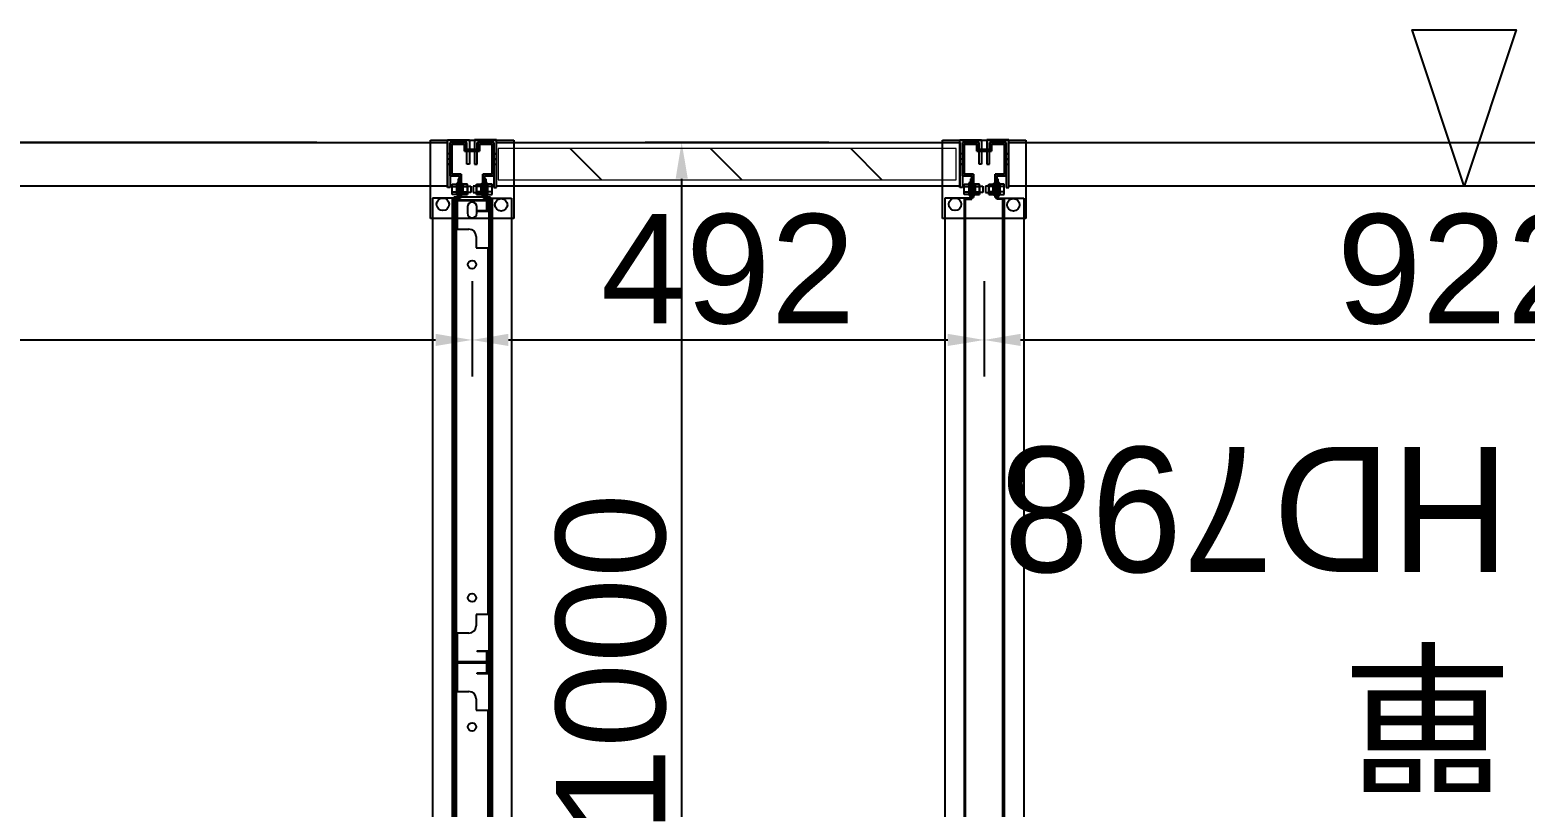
# Model space of a CAD drawing. Header units: millimetres. Extents: x 15382 to 37298, y 7351 to 31127.
# Drawn here: x 27684 to 29121, y 23754 to 24501 of the extents above; entities that cross this region are included whole.
import ezdxf

# ---------------------------------------------------------------- set-up
doc = ezdxf.new("R2010")
doc.units = ezdxf.units.MM
doc.layers.add('10', color=40, linetype='Continuous', lineweight=0)
for name, color, linetype in [('111', 7, 'Continuous'), ('113', 3, 'Continuous'), ('114', 6, 'Continuous'), ('115', 30, 'Continuous'), ('116', 12, 'Continuous'), ('444-1', 30, 'Continuous'), ('544-1', 40, 'Continuous'), ('6', 7, 'Continuous'), ('M40', 3, 'Continuous'), ('M6', 7, 'Continuous'), ('動線', 6, 'Continuous'), ('文字', 7, 'Continuous'), ('標註', 252, 'Continuous')]:
    doc.layers.add(name, color=color, linetype=linetype)
doc.styles.get("Standard").update_dxf_attribs({"font": 'arial.ttf'})
doc.styles.add('新細明體', font='')
doc.styles.get('新細明體').set_extended_font_data('PMingLiU')
doc.dimstyles.new('ISO-25', dxfattribs={"dimtxt": 2.5, "dimasz": 2.5, "dimexe": 1.25, "dimexo": 0.625, "dimtad": 1, "dimtxsty": 'Standard', "dimcen": 2.5, "dimadec": 0, "dimazin": 0, "dimtfac": 1, "dimtmove": 0, "dimatfit": 3, "dimfxl": 1, "dimarcsym": 0})

# ---------------------------------------------------------------- blocks, each defined once
blk = doc.blocks.new('*D120')
at = {"layer": 'Defpoints', "color": 0, "transparency": 16777216}
for p in [(28601, 24266.4), (29523, 24266.4), (29523, 24202.8)]:
    blk.add_point(p, dxfattribs=at)
at = {"layer": '標註', "color": 0, "lineweight": -2, "transparency": 16777216}
for p, q in [((28601, 24259.4), (28601, 24167.8)), ((29523, 24259.4), (29523, 24167.8)), ((28636, 24202.8), (29488, 24202.8))]:
    blk.add_line(p, q, dxfattribs=at)
at = {"layer": '標註', "color": 0, "transparency": 16777216}
for points in [[(28636, 24208.7), (28636, 24197), (28601, 24202.8)], [(29488, 24208.7), (29488, 24197), (29523, 24202.8)]]:
    blk.add_solid(points, dxfattribs=at)
at = {"layer": '標註', "color": 0, "transparency": 16777216, "insert": (29062, 24270.5), "char_height": 105, "attachment_point": 5}
blk.add_mtext('922', dxfattribs=at)
blk = doc.blocks.new('*D121')
at = {"layer": 'Defpoints', "color": 0, "transparency": 16777216}
for p in [(28458.9, 24392.6), (28310.4, 23392.6), (28458.9, 23392.6)]:
    blk.add_point(p, dxfattribs=at)
at = {"layer": '標註', "color": 0, "lineweight": -2, "transparency": 16777216}
for p, q in [((28451.9, 24392.6), (28275.4, 24392.6)), ((28310.4, 24357.6), (28310.4, 23427.6)), ((28451.9, 23392.6), (28275.4, 23392.6))]:
    blk.add_line(p, q, dxfattribs=at)
at = {"layer": '標註', "color": 0, "transparency": 16777216}
for points in [[(28304.6, 24357.6), (28316.3, 24357.6), (28310.4, 24392.6)], [(28304.6, 23427.6), (28316.3, 23427.6), (28310.4, 23392.6)]]:
    blk.add_solid(points, dxfattribs=at)
at = {"layer": '標註', "color": 0, "transparency": 16777216, "insert": (28242.8, 23892.6), "char_height": 105, "attachment_point": 5, "rotation": 90}
blk.add_mtext('1000', dxfattribs=at)
blk = doc.blocks.new('*D122')
at = {"layer": 'Defpoints', "color": 0, "transparency": 16777216}
for p in [(28109, 24266.4), (28601, 24266.4), (28601, 24202.8)]:
    blk.add_point(p, dxfattribs=at)
at = {"layer": '標註', "color": 0, "lineweight": -2, "transparency": 16777216}
for p, q in [((28109, 24259.4), (28109, 24167.8)), ((28601, 24259.4), (28601, 24167.8)), ((28144, 24202.8), (28566, 24202.8))]:
    blk.add_line(p, q, dxfattribs=at)
at = {"layer": '標註', "color": 0, "transparency": 16777216}
for points in [[(28144, 24208.7), (28144, 24197), (28109, 24202.8)], [(28566, 24208.7), (28566, 24197), (28601, 24202.8)]]:
    blk.add_solid(points, dxfattribs=at)
at = {"layer": '標註', "color": 0, "transparency": 16777216, "insert": (28355, 24270.5), "char_height": 105, "attachment_point": 5}
blk.add_mtext('492', dxfattribs=at)
blk = doc.blocks.new('*D123')
at = {"layer": 'Defpoints', "color": 0, "transparency": 16777216}
for p in [(27966.9, 24392.6), (26842, 23392.6), (27966.9, 23392.6)]:
    blk.add_point(p, dxfattribs=at)
at = {"layer": '標註', "color": 0, "lineweight": -2, "transparency": 16777216}
for p, q in [((27959.9, 24392.6), (26807, 24392.6)), ((26842, 24357.6), (26842, 23427.6)), ((27959.9, 23392.6), (26807, 23392.6))]:
    blk.add_line(p, q, dxfattribs=at)
at = {"layer": '標註', "color": 0, "transparency": 16777216}
for points in [[(26836.2, 24357.6), (26847.8, 24357.6), (26842, 24392.6)], [(26836.2, 23427.6), (26847.8, 23427.6), (26842, 23392.6)]]:
    blk.add_solid(points, dxfattribs=at)
at = {"layer": '標註', "color": 0, "transparency": 16777216, "insert": (26774.4, 23892.6), "char_height": 105, "attachment_point": 5, "rotation": 90}
blk.add_mtext('1000', dxfattribs=at)
blk = doc.blocks.new('*D124')
at = {"layer": 'Defpoints', "color": 0, "transparency": 16777216}
for p in [(26317, 24266.4), (28109, 24266.4), (28109, 24202.8)]:
    blk.add_point(p, dxfattribs=at)
at = {"layer": '標註', "color": 0, "lineweight": -2, "transparency": 16777216}
for p, q in [((26317, 24259.4), (26317, 24167.8)), ((28109, 24259.4), (28109, 24167.8)), ((26352, 24202.8), (28074, 24202.8))]:
    blk.add_line(p, q, dxfattribs=at)
at = {"layer": '標註', "color": 0, "transparency": 16777216}
for points in [[(26352, 24208.7), (26352, 24197), (26317, 24202.8)], [(28074, 24208.7), (28074, 24197), (28109, 24202.8)]]:
    blk.add_solid(points, dxfattribs=at)
at = {"layer": '標註', "color": 0, "transparency": 16777216, "insert": (27213, 24270.5), "char_height": 105, "attachment_point": 5}
blk.add_mtext('1792', dxfattribs=at)

msp = doc.modelspace()

# ---------------------------------------------------------------- linework, layer by layer
at = {"layer": '10'}
for p, q in [((28574.049, 24386.565), (28134.049, 24386.565)), ((28134.049, 24386.565), (28134.049, 24356.565)), ((28574.049, 24356.565), (28574.049, 24386.565)), ((28134.049, 24356.565), (28574.049, 24356.565))]:
    msp.add_line(p, q, dxfattribs=at)
at = {"layer": '111'}
for p, q in [((28126.649, 24340.065), (28091.449, 24340.065)), ((28091.449, 24340.065), (28091.449, 23446.065)), ((28109.049, 24335.065), (28109.049, 24335.065)), ((28126.649, 23446.065), (28126.649, 24340.065)), ((28104.549, 24330.565), (28104.549, 24324.565)), ((28109.049, 24320.065), (28109.049, 24320.065)), ((28113.549, 24324.565), (28113.549, 24330.565))]:
    msp.add_line(p, q, dxfattribs=at)
for centre, start, end in [((28109.049, 24330.565), 90, 180), ((28109.049, 24330.565), 0, 90), ((28109.049, 24324.565), 180, 270), ((28109.049, 24324.565), 270, 0)]:
    msp.add_arc(centre, 4.5, start, end, dxfattribs=at)
at = {"layer": '113'}
for p, q in [((28069.049, 24319.565), (28069.049, 24394.565)), ((28069.049, 24394.565), (28149.049, 24394.565)), ((28149.049, 24394.565), (28149.049, 24319.565)), ((28561.049, 24319.565), (28561.049, 24394.565)), ((28561.049, 24394.565), (28641.049, 24394.565)), ((28641.049, 24394.565), (28641.049, 24319.565)), ((28149.049, 24319.565), (28069.049, 24319.565)), ((28641.049, 24319.565), (28561.049, 24319.565))]:
    msp.add_line(p, q, dxfattribs=at)
at = {"layer": '113', "lineweight": -3}
for centre in [(28081.049, 24333.065), (28137.049, 24332.565), (28573.049, 24333.065), (28629.049, 24332.565)]:
    msp.add_circle(centre, 6, dxfattribs=at)
at = {"layer": '114'}
for points in [[(28085.549, 24350.565), (26340.549, 24350.565), (26340.549, 24392.565), (28085.549, 24392.565)], [(28577.549, 24350.565), (28132.549, 24350.565), (28132.549, 24392.565), (28577.549, 24392.565)], [(29499.549, 24350.565), (28624.549, 24350.565), (28624.549, 24392.565), (29499.549, 24392.565)]]:
    msp.add_lwpolyline(points, close=True, dxfattribs=at)
at = {"layer": '115'}
for p, q in [((28097.049, 24357.565), (28095.849, 24357.565)), ((28095.849, 24357.565), (28095.849, 24339.065)), ((28097.049, 24357.565), (28095.849, 24357.565)), ((28095.849, 24357.565), (28095.849, 24339.065)), ((28097.049, 24337.865), (28097.049, 24357.565)), ((28097.049, 24337.865), (28097.049, 24357.565)), ((28121.049, 24337.865), (28121.049, 24357.565)), ((28121.049, 24357.565), (28122.249, 24357.565)), ((28121.049, 24337.865), (28121.049, 24357.565)), ((28121.049, 24357.565), (28122.249, 24357.565)), ((28122.249, 24357.565), (28122.249, 24339.065)), ((28122.249, 24357.565), (28122.249, 24339.065)), ((28589.049, 24357.565), (28587.849, 24357.565)), ((28587.849, 24357.565), (28587.849, 24339.065)), ((28589.049, 24357.565), (28587.849, 24357.565)), ((28587.849, 24357.565), (28587.849, 24339.065)), ((28589.049, 24337.865), (28589.049, 24357.565)), ((28589.049, 24337.865), (28589.049, 24357.565)), ((28613.049, 24337.865), (28613.049, 24357.565)), ((28613.049, 24357.565), (28614.249, 24357.565)), ((28613.049, 24337.865), (28613.049, 24357.565)), ((28613.049, 24357.565), (28614.249, 24357.565)), ((28614.249, 24357.565), (28614.249, 24339.065)), ((28614.249, 24357.565), (28614.249, 24339.065)), ((28095.849, 24339.065), (28071.049, 24339.065)), ((28071.049, 24339.065), (28071.049, 23446.065)), ((28095.849, 24339.065), (28089.849, 24339.065)), ((28089.849, 24339.065), (28089.849, 23446.065)), ((28091.049, 23447.265), (28091.049, 24337.865)), ((28091.049, 24337.865), (28097.049, 24337.865)), ((28091.049, 23447.265), (28091.049, 24337.865)), ((28091.049, 24337.865), (28097.049, 24337.865)), ((28127.049, 24337.865), (28121.049, 24337.865)), ((28127.049, 24337.865), (28121.049, 24337.865)), ((28122.249, 24339.065), (28128.249, 24339.065)), ((28122.249, 24339.065), (28147.049, 24339.065)), ((28127.049, 23447.265), (28127.049, 24337.865)), ((28127.049, 23447.265), (28127.049, 24337.865)), ((28128.249, 24339.065), (28128.249, 23446.065)), ((28147.049, 24339.065), (28147.049, 23446.065)), ((28587.849, 24339.065), (28563.049, 24339.065)), ((28563.049, 24339.065), (28563.049, 23446.065)), ((28587.849, 24339.065), (28581.849, 24339.065)), ((28581.849, 24339.065), (28581.849, 23446.065)), ((28583.049, 23447.265), (28583.049, 24337.865)), ((28583.049, 24337.865), (28589.049, 24337.865)), ((28583.049, 23447.265), (28583.049, 24337.865)), ((28583.049, 24337.865), (28589.049, 24337.865)), ((28619.049, 24337.865), (28613.049, 24337.865)), ((28619.049, 24337.865), (28613.049, 24337.865)), ((28614.249, 24339.065), (28620.249, 24339.065)), ((28614.249, 24339.065), (28639.049, 24339.065)), ((28619.049, 23447.265), (28619.049, 24337.865)), ((28619.049, 23447.265), (28619.049, 24337.865)), ((28620.249, 24339.065), (28620.249, 23446.065)), ((28639.049, 24339.065), (28639.049, 23446.065))]:
    msp.add_line(p, q, dxfattribs=at)
at = {"layer": '115', "lineweight": -3}
for p, q in [((28095.849, 24351.065), (28095.849, 24344.065)), ((28097.049, 24351.065), (28095.849, 24351.065)), ((28095.849, 24347.565), (28095.849, 24344.065)), ((28097.049, 24347.565), (28095.849, 24347.565)), ((28097.049, 24344.065), (28097.049, 24351.065)), ((28097.049, 24344.065), (28097.049, 24347.565)), ((28121.049, 24344.065), (28121.049, 24351.065)), ((28121.049, 24351.065), (28122.249, 24351.065)), ((28121.049, 24344.065), (28121.049, 24347.565)), ((28121.049, 24347.565), (28122.249, 24347.565)), ((28122.249, 24351.065), (28122.249, 24344.065)), ((28122.249, 24347.565), (28122.249, 24344.065)), ((28587.849, 24351.065), (28587.849, 24344.065)), ((28589.049, 24351.065), (28587.849, 24351.065)), ((28587.849, 24347.565), (28587.849, 24344.065)), ((28589.049, 24347.565), (28587.849, 24347.565)), ((28589.049, 24344.065), (28589.049, 24351.065)), ((28589.049, 24344.065), (28589.049, 24347.565)), ((28613.049, 24344.065), (28613.049, 24351.065)), ((28613.049, 24351.065), (28614.249, 24351.065)), ((28613.049, 24344.065), (28613.049, 24347.565)), ((28613.049, 24347.565), (28614.249, 24347.565)), ((28614.249, 24351.065), (28614.249, 24344.065)), ((28614.249, 24347.565), (28614.249, 24344.065)), ((28095.849, 24344.065), (28097.049, 24344.065)), ((28095.849, 24344.065), (28097.049, 24344.065)), ((28122.249, 24344.065), (28121.049, 24344.065)), ((28122.249, 24344.065), (28121.049, 24344.065)), ((28587.849, 24344.065), (28589.049, 24344.065)), ((28587.849, 24344.065), (28589.049, 24344.065)), ((28614.249, 24344.065), (28613.049, 24344.065)), ((28614.249, 24344.065), (28613.049, 24344.065))]:
    msp.add_line(p, q, dxfattribs=at)
at = {"layer": '116'}
for p, q in [((28085.549, 24349.065), (28085.549, 24395.065)), ((28085.549, 24395.065), (28105.049, 24395.065)), ((28104.049, 24392.565), (28088.049, 24392.565)), ((28088.049, 24392.565), (28088.049, 24349.065)), ((28104.049, 24395.065), (28106.549, 24395.065)), ((28104.049, 24371.565), (28104.049, 24392.565)), ((28106.549, 24395.065), (28106.549, 24371.565)), ((28114.049, 24395.065), (28111.549, 24395.065)), ((28111.549, 24395.065), (28111.549, 24371.565)), ((28132.549, 24395.065), (28113.049, 24395.065)), ((28114.049, 24371.565), (28114.049, 24392.565)), ((28114.049, 24392.565), (28130.049, 24392.565)), ((28130.049, 24392.565), (28130.049, 24349.065)), ((28132.549, 24349.065), (28132.549, 24395.065)), ((28577.549, 24349.065), (28577.549, 24395.065)), ((28577.549, 24395.065), (28597.049, 24395.065)), ((28596.049, 24392.565), (28580.049, 24392.565)), ((28580.049, 24392.565), (28580.049, 24349.065)), ((28596.049, 24395.065), (28598.549, 24395.065)), ((28596.049, 24371.565), (28596.049, 24392.565)), ((28598.549, 24395.065), (28598.549, 24371.565)), ((28606.049, 24395.065), (28603.549, 24395.065)), ((28603.549, 24395.065), (28603.549, 24371.565)), ((28624.549, 24395.065), (28605.049, 24395.065)), ((28606.049, 24371.565), (28606.049, 24392.565)), ((28606.049, 24392.565), (28622.049, 24392.565)), ((28622.049, 24392.565), (28622.049, 24349.065)), ((28624.549, 24349.065), (28624.549, 24395.065)), ((28088.049, 24381.543), (28085.549, 24381.543)), ((28088.049, 24376.565), (28085.549, 24376.565)), ((28130.049, 24381.543), (28132.549, 24381.543)), ((28130.049, 24376.565), (28132.549, 24376.565)), ((28580.049, 24381.543), (28577.549, 24381.543)), ((28580.049, 24376.565), (28577.549, 24376.565)), ((28622.049, 24381.543), (28624.549, 24381.543)), ((28622.049, 24376.565), (28624.549, 24376.565)), ((28088.049, 24371.587), (28085.549, 24371.587)), ((28106.549, 24371.565), (28104.049, 24371.565)), ((28111.549, 24371.565), (28114.049, 24371.565)), ((28130.049, 24371.587), (28132.549, 24371.587)), ((28580.049, 24371.587), (28577.549, 24371.587)), ((28598.549, 24371.565), (28596.049, 24371.565)), ((28603.549, 24371.565), (28606.049, 24371.565)), ((28622.049, 24371.587), (28624.549, 24371.587)), ((28088.049, 24349.065), (28085.549, 24349.065)), ((28130.049, 24349.065), (28132.549, 24349.065)), ((28580.049, 24349.065), (28577.549, 24349.065)), ((28622.049, 24349.065), (28624.549, 24349.065))]:
    msp.add_line(p, q, dxfattribs=at)
at = {"layer": '116', "lineweight": -3}
for p, q in [((28085.549, 24381.543), (28085.549, 24371.587)), ((28088.049, 24381.543), (28085.549, 24381.543)), ((28085.549, 24376.565), (28085.549, 24371.587)), ((28088.049, 24376.565), (28085.549, 24376.565)), ((28088.049, 24371.587), (28088.049, 24381.543)), ((28088.049, 24371.587), (28088.049, 24376.565)), ((28130.049, 24381.543), (28130.049, 24371.587)), ((28132.549, 24381.543), (28130.049, 24381.543)), ((28130.049, 24376.565), (28130.049, 24371.587)), ((28132.549, 24376.565), (28130.049, 24376.565)), ((28132.549, 24371.587), (28132.549, 24381.543)), ((28132.549, 24371.587), (28132.549, 24376.565)), ((28577.549, 24381.543), (28577.549, 24371.587)), ((28580.049, 24381.543), (28577.549, 24381.543)), ((28577.549, 24376.565), (28577.549, 24371.587)), ((28580.049, 24376.565), (28577.549, 24376.565)), ((28580.049, 24371.587), (28580.049, 24381.543)), ((28580.049, 24371.587), (28580.049, 24376.565)), ((28622.049, 24381.543), (28622.049, 24371.587)), ((28624.549, 24381.543), (28622.049, 24381.543)), ((28622.049, 24376.565), (28622.049, 24371.587)), ((28624.549, 24376.565), (28622.049, 24376.565)), ((28624.549, 24371.587), (28624.549, 24381.543)), ((28624.549, 24371.587), (28624.549, 24376.565)), ((28085.549, 24371.587), (28088.049, 24371.587)), ((28085.549, 24371.587), (28088.049, 24371.587)), ((28130.049, 24371.587), (28132.549, 24371.587)), ((28130.049, 24371.587), (28132.549, 24371.587)), ((28577.549, 24371.587), (28580.049, 24371.587)), ((28577.549, 24371.587), (28580.049, 24371.587)), ((28622.049, 24371.587), (28624.549, 24371.587)), ((28622.049, 24371.587), (28624.549, 24371.587))]:
    msp.add_line(p, q, dxfattribs=at)
at = {"layer": '444-1'}
for p, q in [((28094.049, 23449.265), (28094.049, 23893.265)), ((28094.049, 23893.265), (28124.049, 23893.265)), ((28123.249, 23892.465), (28094.849, 23892.465)), ((28094.849, 23892.465), (28094.849, 23865.265)), ((28123.249, 23883.065), (28123.249, 23892.465)), ((28124.049, 23893.265), (28124.049, 23882.265)), ((28114.049, 23882.265), (28114.049, 23883.065)), ((28114.049, 23883.065), (28123.249, 23883.065)), ((28124.049, 23882.265), (28114.049, 23882.265)), ((28094.849, 23865.265), (28106.049, 23865.265)), ((28113.049, 23858.265), (28113.049, 23847.265)), ((28113.049, 23847.265), (28124.049, 23847.265)), ((28124.049, 23847.265), (28124.049, 23495.265))]:
    msp.add_line(p, q, dxfattribs=at)
msp.add_circle((28109.049, 23831.265), 4, dxfattribs=at)
msp.add_arc((28106.049, 23858.265), 7, 0, 90, dxfattribs=at)
at = {"layer": '544-1', "linetype": 'Continuous'}
for p, q in [((28233.371, 24356.565), (28203.371, 24386.565)), ((28368.075, 24356.565), (28338.075, 24386.565)), ((28502.779, 24356.565), (28472.779, 24386.565))]:
    msp.add_line(p, q, dxfattribs=at)
at = {"layer": '544-1'}
for p, q in [((28094.049, 23893.265), (28094.049, 24337.265)), ((28094.049, 24337.265), (28124.049, 24337.265)), ((28123.249, 24336.465), (28094.849, 24336.465)), ((28094.849, 24336.465), (28094.849, 24309.265)), ((28123.249, 24327.065), (28123.249, 24336.465)), ((28124.049, 24337.265), (28124.049, 24326.265)), ((28114.049, 24326.265), (28114.049, 24327.065)), ((28114.049, 24327.065), (28123.249, 24327.065)), ((28124.049, 24326.265), (28114.049, 24326.265)), ((28094.849, 24309.265), (28106.049, 24309.265)), ((28113.049, 24302.265), (28113.049, 24291.265)), ((28113.049, 24291.265), (28124.049, 24291.265)), ((28124.049, 24291.265), (28124.049, 23939.265)), ((28124.049, 23939.265), (28113.049, 23939.265)), ((28113.049, 23939.265), (28113.049, 23928.265)), ((28106.049, 23921.265), (28094.849, 23921.265)), ((28094.849, 23921.265), (28094.849, 23894.065)), ((28114.049, 23903.465), (28114.049, 23904.265)), ((28114.049, 23904.265), (28124.049, 23904.265)), ((28123.249, 23903.465), (28114.049, 23903.465)), ((28123.249, 23894.065), (28123.249, 23903.465)), ((28124.049, 23904.265), (28124.049, 23893.265)), ((28094.049, 23893.265), (28094.049, 23894.065)), ((28094.849, 23893.265), (28094.049, 23893.265)), ((28124.049, 23893.265), (28094.049, 23893.265)), ((28094.849, 23894.065), (28123.249, 23894.065))]:
    msp.add_line(p, q, dxfattribs=at)
for centre in [(28109.049, 24275.265), (28109.049, 23955.265)]:
    msp.add_circle(centre, 4, dxfattribs=at)
for centre, start, end in [((28106.049, 24302.265), 0, 90), ((28106.049, 23928.265), 270, 0)]:
    msp.add_arc(centre, 7, start, end, dxfattribs=at)
at = {"layer": '6'}
for p, q in [((28093.049, 24340.065), (28091.449, 24340.065)), ((28091.449, 24340.065), (28091.449, 23446.065)), ((28093.049, 23446.065), (28093.049, 24340.065)), ((28126.649, 24340.065), (28125.049, 24340.065)), ((28125.049, 24340.065), (28125.049, 23446.065)), ((28126.649, 23446.065), (28126.649, 24340.065))]:
    msp.add_line(p, q, dxfattribs=at)
at = {"layer": 'M40'}
for p, q in [((28088.049, 24360.565), (28088.049, 24392.565)), ((28088.049, 24392.565), (28103.549, 24392.565)), ((28103.549, 24392.565), (28088.049, 24392.565)), ((28088.049, 24392.565), (28088.049, 24360.565)), ((28101.949, 24390.965), (28089.649, 24390.965)), ((28089.649, 24390.965), (28089.649, 24362.165)), ((28089.649, 24362.165), (28089.649, 24390.965)), ((28089.649, 24390.965), (28101.949, 24390.965)), ((28101.949, 24383.965), (28101.949, 24390.965)), ((28101.949, 24390.965), (28101.949, 24383.965)), ((28103.549, 24392.565), (28103.549, 24385.565)), ((28103.549, 24385.565), (28103.549, 24392.565)), ((28114.549, 24385.565), (28114.549, 24392.565)), ((28114.549, 24392.565), (28130.049, 24392.565)), ((28130.049, 24392.565), (28114.549, 24392.565)), ((28114.549, 24392.565), (28114.549, 24385.565)), ((28128.449, 24390.965), (28116.149, 24390.965)), ((28116.149, 24390.965), (28116.149, 24383.965)), ((28116.149, 24383.965), (28116.149, 24390.965)), ((28116.149, 24390.965), (28128.449, 24390.965)), ((28128.449, 24362.165), (28128.449, 24390.965)), ((28128.449, 24390.965), (28128.449, 24362.165)), ((28130.049, 24392.565), (28130.049, 24360.565)), ((28130.049, 24360.565), (28130.049, 24392.565)), ((28580.049, 24360.565), (28580.049, 24392.565)), ((28580.049, 24392.565), (28595.549, 24392.565)), ((28595.549, 24392.565), (28580.049, 24392.565)), ((28580.049, 24392.565), (28580.049, 24360.565)), ((28593.949, 24390.965), (28581.649, 24390.965)), ((28581.649, 24390.965), (28581.649, 24362.165)), ((28581.649, 24362.165), (28581.649, 24390.965)), ((28581.649, 24390.965), (28593.949, 24390.965)), ((28593.949, 24383.965), (28593.949, 24390.965)), ((28593.949, 24390.965), (28593.949, 24383.965)), ((28595.549, 24392.565), (28595.549, 24385.565)), ((28595.549, 24385.565), (28595.549, 24392.565)), ((28606.549, 24385.565), (28606.549, 24392.565)), ((28606.549, 24392.565), (28622.049, 24392.565)), ((28622.049, 24392.565), (28606.549, 24392.565)), ((28606.549, 24392.565), (28606.549, 24385.565)), ((28620.449, 24390.965), (28608.149, 24390.965)), ((28608.149, 24390.965), (28608.149, 24383.965)), ((28608.149, 24383.965), (28608.149, 24390.965)), ((28608.149, 24390.965), (28620.449, 24390.965)), ((28620.449, 24362.165), (28620.449, 24390.965)), ((28620.449, 24390.965), (28620.449, 24362.165)), ((28622.049, 24392.565), (28622.049, 24360.565)), ((28622.049, 24360.565), (28622.049, 24392.565)), ((28089.649, 24379.815), (28088.049, 24379.815)), ((28089.649, 24376.565), (28088.049, 24376.565)), ((28116.149, 24383.965), (28101.949, 24383.965)), ((28101.949, 24383.965), (28116.149, 24383.965)), ((28103.549, 24385.565), (28114.549, 24385.565)), ((28114.549, 24385.565), (28103.549, 24385.565)), ((28114.549, 24385.565), (28114.549, 24383.965)), ((28581.649, 24379.815), (28580.049, 24379.815)), ((28581.649, 24376.565), (28580.049, 24376.565)), ((28608.149, 24383.965), (28593.949, 24383.965)), ((28593.949, 24383.965), (28608.149, 24383.965)), ((28595.549, 24385.565), (28606.549, 24385.565)), ((28606.549, 24385.565), (28595.549, 24385.565)), ((28606.549, 24385.565), (28606.549, 24383.965)), ((28089.649, 24373.315), (28088.049, 24373.315)), ((28097.049, 24360.565), (28088.049, 24360.565)), ((28088.049, 24360.565), (28097.049, 24360.565)), ((28089.649, 24362.165), (28098.649, 24362.165)), ((28098.649, 24362.165), (28089.649, 24362.165)), ((28097.049, 24362.165), (28098.649, 24362.165)), ((28097.049, 24339.565), (28097.049, 24360.565)), ((28097.049, 24360.565), (28097.049, 24339.565)), ((28098.649, 24362.165), (28098.649, 24339.565)), ((28098.649, 24362.165), (28098.649, 24360.565)), ((28098.649, 24339.565), (28098.649, 24362.165)), ((28119.449, 24339.565), (28119.449, 24362.165)), ((28119.449, 24362.165), (28128.449, 24362.165)), ((28121.049, 24362.165), (28119.449, 24362.165)), ((28119.449, 24362.165), (28119.449, 24339.565)), ((28128.449, 24362.165), (28119.449, 24362.165)), ((28119.449, 24362.165), (28119.449, 24360.565)), ((28130.049, 24360.565), (28121.049, 24360.565)), ((28121.049, 24360.565), (28121.049, 24339.565)), ((28121.049, 24339.565), (28121.049, 24360.565)), ((28121.049, 24360.565), (28130.049, 24360.565)), ((28581.649, 24373.315), (28580.049, 24373.315)), ((28589.049, 24360.565), (28580.049, 24360.565)), ((28580.049, 24360.565), (28589.049, 24360.565)), ((28581.649, 24362.165), (28590.649, 24362.165)), ((28590.649, 24362.165), (28581.649, 24362.165)), ((28589.049, 24362.165), (28590.649, 24362.165)), ((28589.049, 24339.565), (28589.049, 24360.565)), ((28589.049, 24360.565), (28589.049, 24339.565)), ((28590.649, 24362.165), (28590.649, 24339.565)), ((28590.649, 24362.165), (28590.649, 24360.565)), ((28590.649, 24339.565), (28590.649, 24362.165)), ((28611.449, 24339.565), (28611.449, 24362.165)), ((28611.449, 24362.165), (28620.449, 24362.165)), ((28613.049, 24362.165), (28611.449, 24362.165)), ((28611.449, 24362.165), (28611.449, 24339.565)), ((28620.449, 24362.165), (28611.449, 24362.165)), ((28611.449, 24362.165), (28611.449, 24360.565)), ((28622.049, 24360.565), (28613.049, 24360.565)), ((28613.049, 24360.565), (28613.049, 24339.565)), ((28613.049, 24339.565), (28613.049, 24360.565)), ((28613.049, 24360.565), (28622.049, 24360.565)), ((28097.049, 24351.065), (28098.649, 24351.065)), ((28097.049, 24347.565), (28098.649, 24347.565)), ((28119.449, 24351.065), (28121.049, 24351.065)), ((28119.449, 24347.565), (28121.049, 24347.565)), ((28589.049, 24351.065), (28590.649, 24351.065)), ((28589.049, 24347.565), (28590.649, 24347.565)), ((28611.449, 24351.065), (28613.049, 24351.065)), ((28611.449, 24347.565), (28613.049, 24347.565)), ((28097.049, 24344.065), (28098.649, 24344.065)), ((28098.649, 24339.565), (28097.049, 24339.565)), ((28097.049, 24339.565), (28098.649, 24339.565)), ((28119.449, 24344.065), (28121.049, 24344.065)), ((28121.049, 24339.565), (28119.449, 24339.565)), ((28119.449, 24339.565), (28121.049, 24339.565)), ((28589.049, 24344.065), (28590.649, 24344.065)), ((28590.649, 24339.565), (28589.049, 24339.565)), ((28589.049, 24339.565), (28590.649, 24339.565)), ((28611.449, 24344.065), (28613.049, 24344.065)), ((28613.049, 24339.565), (28611.449, 24339.565)), ((28611.449, 24339.565), (28613.049, 24339.565))]:
    msp.add_line(p, q, dxfattribs=at)
at = {"layer": 'M40', "lineweight": -3}
for p, q in [((28088.049, 24379.815), (28088.049, 24373.315)), ((28089.649, 24379.815), (28088.049, 24379.815)), ((28088.049, 24376.565), (28088.049, 24373.315)), ((28089.649, 24376.565), (28088.049, 24376.565)), ((28089.649, 24373.315), (28089.649, 24379.815)), ((28089.649, 24373.315), (28089.649, 24376.565)), ((28103.549, 24383.965), (28103.549, 24385.565)), ((28103.549, 24385.565), (28114.549, 24385.565)), ((28114.549, 24383.965), (28103.549, 24383.965)), ((28114.549, 24385.565), (28109.049, 24385.565)), ((28109.049, 24385.565), (28109.049, 24383.965)), ((28109.049, 24383.965), (28114.549, 24383.965)), ((28114.549, 24385.565), (28114.549, 24383.965)), ((28114.549, 24383.965), (28114.549, 24385.565)), ((28128.449, 24379.815), (28128.449, 24373.315)), ((28130.049, 24379.815), (28128.449, 24379.815)), ((28128.449, 24376.565), (28128.449, 24373.315)), ((28130.049, 24376.565), (28128.449, 24376.565)), ((28130.049, 24373.315), (28130.049, 24379.815)), ((28130.049, 24373.315), (28130.049, 24376.565)), ((28580.049, 24379.815), (28580.049, 24373.315)), ((28581.649, 24379.815), (28580.049, 24379.815)), ((28580.049, 24376.565), (28580.049, 24373.315)), ((28581.649, 24376.565), (28580.049, 24376.565)), ((28581.649, 24373.315), (28581.649, 24379.815)), ((28581.649, 24373.315), (28581.649, 24376.565)), ((28595.549, 24383.965), (28595.549, 24385.565)), ((28595.549, 24385.565), (28606.549, 24385.565)), ((28606.549, 24383.965), (28595.549, 24383.965)), ((28606.549, 24385.565), (28601.049, 24385.565)), ((28601.049, 24385.565), (28601.049, 24383.965)), ((28601.049, 24383.965), (28606.549, 24383.965)), ((28606.549, 24385.565), (28606.549, 24383.965)), ((28606.549, 24383.965), (28606.549, 24385.565)), ((28620.449, 24379.815), (28620.449, 24373.315)), ((28622.049, 24379.815), (28620.449, 24379.815)), ((28620.449, 24376.565), (28620.449, 24373.315)), ((28622.049, 24376.565), (28620.449, 24376.565)), ((28622.049, 24373.315), (28622.049, 24379.815)), ((28622.049, 24373.315), (28622.049, 24376.565)), ((28088.049, 24373.315), (28089.649, 24373.315)), ((28088.049, 24373.315), (28089.649, 24373.315)), ((28128.449, 24373.315), (28130.049, 24373.315)), ((28128.449, 24373.315), (28130.049, 24373.315)), ((28580.049, 24373.315), (28581.649, 24373.315)), ((28580.049, 24373.315), (28581.649, 24373.315)), ((28620.449, 24373.315), (28622.049, 24373.315)), ((28620.449, 24373.315), (28622.049, 24373.315)), ((28097.049, 24351.065), (28097.049, 24344.065)), ((28098.649, 24351.065), (28097.049, 24351.065)), ((28097.049, 24347.565), (28097.049, 24344.065)), ((28098.649, 24347.565), (28097.049, 24347.565)), ((28098.649, 24344.065), (28098.649, 24351.065)), ((28098.649, 24344.065), (28098.649, 24347.565)), ((28119.449, 24344.065), (28119.449, 24351.065)), ((28119.449, 24351.065), (28121.049, 24351.065)), ((28119.449, 24344.065), (28119.449, 24347.565)), ((28119.449, 24347.565), (28121.049, 24347.565)), ((28121.049, 24351.065), (28121.049, 24344.065)), ((28121.049, 24347.565), (28121.049, 24344.065)), ((28589.049, 24351.065), (28589.049, 24344.065)), ((28590.649, 24351.065), (28589.049, 24351.065)), ((28589.049, 24347.565), (28589.049, 24344.065)), ((28590.649, 24347.565), (28589.049, 24347.565)), ((28590.649, 24344.065), (28590.649, 24351.065)), ((28590.649, 24344.065), (28590.649, 24347.565)), ((28611.449, 24344.065), (28611.449, 24351.065)), ((28611.449, 24351.065), (28613.049, 24351.065)), ((28611.449, 24344.065), (28611.449, 24347.565)), ((28611.449, 24347.565), (28613.049, 24347.565)), ((28613.049, 24351.065), (28613.049, 24344.065)), ((28613.049, 24347.565), (28613.049, 24344.065)), ((28097.049, 24344.065), (28098.649, 24344.065)), ((28097.049, 24344.065), (28098.649, 24344.065)), ((28121.049, 24344.065), (28119.449, 24344.065)), ((28121.049, 24344.065), (28119.449, 24344.065)), ((28589.049, 24344.065), (28590.649, 24344.065)), ((28589.049, 24344.065), (28590.649, 24344.065)), ((28613.049, 24344.065), (28611.449, 24344.065)), ((28613.049, 24344.065), (28611.449, 24344.065))]:
    msp.add_line(p, q, dxfattribs=at)
at = {"layer": 'M6'}
for p, q in [((28089.849, 24342.565), (28089.849, 24352.565)), ((28089.849, 24352.565), (28094.149, 24352.565)), ((28089.849, 24342.565), (28089.849, 24352.565)), ((28089.849, 24352.565), (28094.149, 24352.565)), ((28089.849, 24350.065), (28094.149, 24350.065)), ((28089.849, 24345.065), (28094.149, 24345.065)), ((28094.149, 24352.565), (28095.649, 24354.565)), ((28094.149, 24352.565), (28094.149, 24342.565)), ((28095.649, 24354.565), (28095.849, 24354.565)), ((28095.849, 24354.565), (28095.849, 24350.565)), ((28095.849, 24350.565), (28107.849, 24350.565)), ((28098.849, 24353.565), (28098.649, 24353.565)), ((28098.649, 24353.565), (28098.649, 24341.565)), ((28100.349, 24352.565), (28098.849, 24353.565)), ((28104.649, 24352.565), (28100.349, 24352.565)), ((28100.349, 24352.565), (28100.349, 24342.565)), ((28104.649, 24352.565), (28100.349, 24352.565)), ((28104.649, 24352.565), (28100.349, 24352.565)), ((28100.349, 24352.565), (28100.349, 24345.065)), ((28100.349, 24342.565), (28100.349, 24350.065)), ((28100.349, 24350.065), (28104.649, 24350.065)), ((28100.349, 24345.065), (28104.649, 24345.065)), ((28104.649, 24342.565), (28104.649, 24352.565)), ((28104.649, 24342.565), (28104.649, 24352.565)), ((28104.649, 24345.065), (28104.649, 24352.565)), ((28104.649, 24350.065), (28104.649, 24342.565)), ((28107.849, 24350.565), (28107.849, 24344.565)), ((28122.249, 24350.565), (28110.249, 24350.565)), ((28110.249, 24350.565), (28110.249, 24344.565)), ((28113.449, 24342.565), (28113.449, 24352.565)), ((28113.449, 24352.565), (28117.749, 24352.565)), ((28113.449, 24342.565), (28113.449, 24352.565)), ((28113.449, 24352.565), (28117.749, 24352.565)), ((28113.449, 24352.565), (28117.749, 24352.565)), ((28113.449, 24345.065), (28113.449, 24352.565)), ((28117.749, 24350.065), (28113.449, 24350.065)), ((28113.449, 24350.065), (28113.449, 24342.565)), ((28117.749, 24345.065), (28113.449, 24345.065)), ((28117.749, 24352.565), (28119.249, 24353.565)), ((28117.749, 24352.565), (28117.749, 24342.565)), ((28117.749, 24352.565), (28117.749, 24345.065)), ((28117.749, 24342.565), (28117.749, 24350.065)), ((28119.249, 24353.565), (28119.449, 24353.565)), ((28119.449, 24353.565), (28119.449, 24341.565)), ((28122.449, 24354.565), (28122.249, 24354.565)), ((28122.249, 24354.565), (28122.249, 24350.565)), ((28123.949, 24352.565), (28122.449, 24354.565)), ((28128.249, 24352.565), (28123.949, 24352.565)), ((28123.949, 24352.565), (28123.949, 24342.565)), ((28128.249, 24352.565), (28123.949, 24352.565)), ((28128.249, 24350.065), (28123.949, 24350.065)), ((28128.249, 24345.065), (28123.949, 24345.065)), ((28128.249, 24342.565), (28128.249, 24352.565)), ((28128.249, 24342.565), (28128.249, 24352.565)), ((28581.849, 24342.565), (28581.849, 24352.565)), ((28581.849, 24352.565), (28586.149, 24352.565)), ((28581.849, 24342.565), (28581.849, 24352.565)), ((28581.849, 24352.565), (28586.149, 24352.565)), ((28581.849, 24350.065), (28586.149, 24350.065)), ((28581.849, 24345.065), (28586.149, 24345.065)), ((28586.149, 24352.565), (28587.649, 24354.565)), ((28586.149, 24352.565), (28586.149, 24342.565)), ((28587.649, 24354.565), (28587.849, 24354.565)), ((28587.849, 24354.565), (28587.849, 24350.565)), ((28587.849, 24350.565), (28599.849, 24350.565)), ((28590.849, 24353.565), (28590.649, 24353.565)), ((28590.649, 24353.565), (28590.649, 24341.565)), ((28592.349, 24352.565), (28590.849, 24353.565)), ((28596.649, 24352.565), (28592.349, 24352.565)), ((28592.349, 24352.565), (28592.349, 24342.565)), ((28596.649, 24352.565), (28592.349, 24352.565)), ((28596.649, 24352.565), (28592.349, 24352.565)), ((28592.349, 24352.565), (28592.349, 24345.065)), ((28592.349, 24342.565), (28592.349, 24350.065)), ((28592.349, 24350.065), (28596.649, 24350.065)), ((28592.349, 24345.065), (28596.649, 24345.065)), ((28596.649, 24342.565), (28596.649, 24352.565)), ((28596.649, 24342.565), (28596.649, 24352.565)), ((28596.649, 24345.065), (28596.649, 24352.565)), ((28596.649, 24350.065), (28596.649, 24342.565)), ((28599.849, 24350.565), (28599.849, 24344.565)), ((28614.249, 24350.565), (28602.249, 24350.565)), ((28602.249, 24350.565), (28602.249, 24344.565)), ((28605.449, 24342.565), (28605.449, 24352.565)), ((28605.449, 24352.565), (28609.749, 24352.565)), ((28605.449, 24342.565), (28605.449, 24352.565)), ((28605.449, 24352.565), (28609.749, 24352.565)), ((28605.449, 24352.565), (28609.749, 24352.565)), ((28605.449, 24345.065), (28605.449, 24352.565)), ((28609.749, 24350.065), (28605.449, 24350.065)), ((28605.449, 24350.065), (28605.449, 24342.565)), ((28609.749, 24345.065), (28605.449, 24345.065)), ((28609.749, 24352.565), (28611.249, 24353.565)), ((28609.749, 24352.565), (28609.749, 24342.565)), ((28609.749, 24352.565), (28609.749, 24345.065)), ((28609.749, 24342.565), (28609.749, 24350.065)), ((28611.249, 24353.565), (28611.449, 24353.565)), ((28611.449, 24353.565), (28611.449, 24341.565)), ((28614.449, 24354.565), (28614.249, 24354.565)), ((28614.249, 24354.565), (28614.249, 24350.565)), ((28615.949, 24352.565), (28614.449, 24354.565)), ((28620.249, 24352.565), (28615.949, 24352.565)), ((28615.949, 24352.565), (28615.949, 24342.565)), ((28620.249, 24352.565), (28615.949, 24352.565)), ((28620.249, 24350.065), (28615.949, 24350.065)), ((28620.249, 24345.065), (28615.949, 24345.065)), ((28620.249, 24342.565), (28620.249, 24352.565)), ((28620.249, 24342.565), (28620.249, 24352.565)), ((28094.149, 24342.565), (28089.849, 24342.565)), ((28094.149, 24342.565), (28089.849, 24342.565)), ((28095.649, 24340.565), (28094.149, 24342.565)), ((28095.849, 24340.565), (28095.649, 24340.565)), ((28107.849, 24344.565), (28095.849, 24344.565)), ((28095.849, 24344.565), (28095.849, 24340.565)), ((28098.649, 24341.565), (28098.849, 24341.565)), ((28098.849, 24341.565), (28100.349, 24342.565)), ((28100.349, 24342.565), (28104.649, 24342.565)), ((28100.349, 24342.565), (28104.649, 24342.565)), ((28104.649, 24342.565), (28100.349, 24342.565)), ((28110.249, 24344.565), (28122.249, 24344.565)), ((28117.749, 24342.565), (28113.449, 24342.565)), ((28117.749, 24342.565), (28113.449, 24342.565)), ((28113.449, 24342.565), (28117.749, 24342.565)), ((28119.249, 24341.565), (28117.749, 24342.565)), ((28119.449, 24341.565), (28119.249, 24341.565)), ((28122.249, 24344.565), (28122.249, 24340.565)), ((28122.249, 24340.565), (28122.449, 24340.565)), ((28122.449, 24340.565), (28123.949, 24342.565)), ((28123.949, 24342.565), (28128.249, 24342.565)), ((28123.949, 24342.565), (28128.249, 24342.565)), ((28586.149, 24342.565), (28581.849, 24342.565)), ((28586.149, 24342.565), (28581.849, 24342.565)), ((28587.649, 24340.565), (28586.149, 24342.565)), ((28587.849, 24340.565), (28587.649, 24340.565)), ((28599.849, 24344.565), (28587.849, 24344.565)), ((28587.849, 24344.565), (28587.849, 24340.565)), ((28590.649, 24341.565), (28590.849, 24341.565)), ((28590.849, 24341.565), (28592.349, 24342.565)), ((28592.349, 24342.565), (28596.649, 24342.565)), ((28592.349, 24342.565), (28596.649, 24342.565)), ((28596.649, 24342.565), (28592.349, 24342.565)), ((28602.249, 24344.565), (28614.249, 24344.565)), ((28609.749, 24342.565), (28605.449, 24342.565)), ((28609.749, 24342.565), (28605.449, 24342.565)), ((28605.449, 24342.565), (28609.749, 24342.565)), ((28611.249, 24341.565), (28609.749, 24342.565)), ((28611.449, 24341.565), (28611.249, 24341.565)), ((28614.249, 24344.565), (28614.249, 24340.565)), ((28614.249, 24340.565), (28614.449, 24340.565)), ((28614.449, 24340.565), (28615.949, 24342.565)), ((28615.949, 24342.565), (28620.249, 24342.565)), ((28615.949, 24342.565), (28620.249, 24342.565))]:
    msp.add_line(p, q, dxfattribs=at)
at = {"layer": '動線', "lineweight": -3}
msp.add_lwpolyline([(29062.049, 24350.565), (29012.049, 24500.565), (29112.049, 24500.565), (29062.049, 24350.565)], dxfattribs=at)

# ---------------------------------------------------------------- texts
at = {"layer": '文字', "color": 7, "style": '新細明體'}
msp.add_text('HD798', height=120, rotation=180, dxfattribs=at).set_placement((29105.583, 24100.022))
at = {"layer": '文字', "color": 8, "style": '新細明體'}
msp.add_text('單', height=120, rotation=180, dxfattribs=at).set_placement((29108.897, 23899.673))

# ---------------------------------------------------------------- dimensions: what is measured, and where the dimension line sits
at = {"layer": '標註', "color": 8}
for base, p1, p2, picture, middle in [((26842, 23392.565), (27966.887, 24392.565), (27966.887, 23392.565), '*D123', (26774.39, 23892.565)), ((28310.443, 23392.565), (28458.887, 24392.565), (28458.887, 23392.565), '*D121', (28242.833, 23892.565))]:
    dim = msp.add_linear_dim(base=base, p1=p1, p2=p2, angle=270, dimstyle='ISO-25', override={"dimscale": 70, "dimtxt": 1.5, "dimasz": 0.5, "dimexe": 0.5, "dimexo": 0.1, "dimgap": 0.2}, dxfattribs=at)
    dim.commit()
    dim.dimension.update_dxf_attribs({"geometry": picture, "text_midpoint": middle})
for base, p1, p2, picture, middle in [((28109.049, 24202.842), (26317.049, 24266.357), (28109.049, 24266.357), '*D124', (27213.049, 24270.452)), ((28601.049, 24202.842), (28109.049, 24266.357), (28601.049, 24266.357), '*D122', (28355.049, 24270.452)), ((29523.049, 24202.842), (28601.049, 24266.357), (29523.049, 24266.357), '*D120', (29062.049, 24270.452))]:
    dim = msp.add_linear_dim(base=base, p1=p1, p2=p2, dimstyle='ISO-25', override={"dimscale": 70, "dimtxt": 1.5, "dimasz": 0.5, "dimexe": 0.5, "dimexo": 0.1, "dimgap": 0.2}, dxfattribs=at)
    dim.commit()
    dim.dimension.update_dxf_attribs({"geometry": picture, "text_midpoint": middle})

doc.saveas('drawing.dxf')
